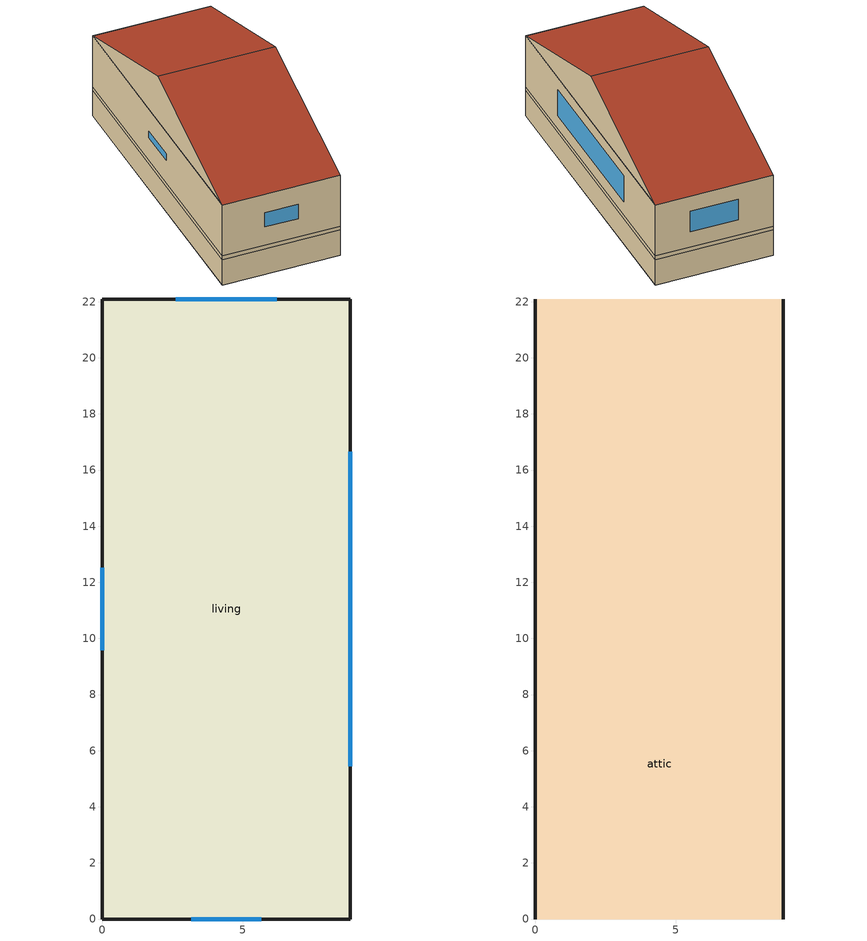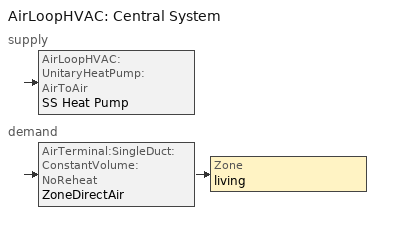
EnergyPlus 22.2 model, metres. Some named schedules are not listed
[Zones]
living
 floor foundation (Slab Construction): 0,0 0,22.1 8.84,22.1 8.84,0 z-2.13
 wall outside (ag wall construction): 0,0 8.84,0 8.84,22.1 0,22.1 0,0 z0.3:4.57
 wall outside (foundation wall construction): 0,0 8.84,0 8.84,22.1 0,22.1 0,0 z0:0.3
 wall foundation (foundation wall construction): 0,0 8.84,0 8.84,22.1 0,22.1 0,0 z-2.13:0
 window (Exterior Window): 3.18,0 5.66,0 z1.84:3.04; 6.22,22.1 2.62,22.1 z1.57:3.3; 8.84,5.44 8.84,16.66 z1.35:3.52; 0,12.52 0,9.58 z2.15:2.72
 ceiling to attic (ceiling construction): 0,0 8.84,0 8.84,22.1 0,22.1 z4.57
attic
 wall outside (ag wall construction): 8.84,0,4.57 8.84,22.1,4.57 8.84,11.05,8.25; 0,22.1,4.57 0,0,4.57 0,11.05,8.25
 roof outside (roof construction): 0,0,4.57 8.84,0,4.57 8.84,11.05,8.25 0,11.05,8.25; 8.84,22.1,4.57 0,22.1,4.57 0,11.05,8.25 8.84,11.05,8.25
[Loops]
AirLoopHVAC 'Central System'
 supply: AirLoopHVAC:UnitaryHeatPump:AirToAir 'SS Heat Pump'
 demand: AirTerminal:SingleDuct:ConstantVolume:NoReheat 'ZoneDirectAir' > Zone 'living'
[Building]
SITE_00707-2021: North Axis {deg}=0; Terrain=Suburbs; Loads Convergence Tolerance Value, Note: originally 0.04=0.05; Temperature Convergence Tolerance Value {deltaC}=0.05; Solar Distribution=FullInteriorAndExteriorWithReflections; Maximum Number of Warmup Days=25; Minimum Number of Warmup Days=3
[SizingPeriod:WeatherFileConditionType]
Name | Period Selection
Extreme_Winter | WinterExtreme
Extreme_Summer | SummerExtreme
[Site:WaterMainsTemperature]
Calculation method=CorrelationFromWeatherFile
[Material]
syn_stucco: MediumSmooth, 0.003048, 8.65E-02, 400, 878.64
sheathing_consol_layer: Rough, 0.0127, 0.0940184, 685.008, 1172.332
OSB_7/16in: MediumSmooth, 0.0111125, 0.1163, 544.627, 1213.36
Custom_Wall_Layer: Smooth, 0.135986, 0.057, 120, 1550, 0.9, 0.7, 0.7
Custom_Ceiling_Layer: Rough, 0.257115, 0.0617176, 41.9286, 776.251, 0.9, 0.7, 0.7
Drywall_1/2in: MediumSmooth, 0.0127, 0.16009, 800.923, 1087.84
Asphalt_shingle: MediumRough, 0.00633985, 0.08186, 1121.29, 1255.2, 0.85
OSB_5/8in: MediumSmooth, 0.015875, 0.1163, 544.627, 1213.36
Slab Material: MediumRough, 0.1524, 1.8, 2400, 750, 0.9, 0.65, 0.65
Concrete-8in: Rough, 0.2032, 1.31141, 2242.8, 837.4, 0.9
Basement Wall Material: MediumRough, 0.3, 1.802, 2243, 837, 0.9, 0.65, 0.65
[WindowMaterial:SimpleGlazingSystem]
Glass: 2.90263, 0.592051, 0.88
[WindowMaterial:Shade]
SHADE ROLL - LIGHT OPAQUE: Solar Transmittance=0.05; Solar Reflectance=0.5; Visible Transmittance=0.05; Visible Reflectance=0.8; Infrared Hemispherical Emissivity=0.9; Infrared Transmittance=0; Thickness {m}=0.003; Conductivity {W/m-K}=0.1; Shade to Glass Distance {m}=0.05; Top Opening Multiplier=1; Bottom Opening Multiplier=1; Left-Side Opening Multiplier=0; Right-Side Opening Multiplier=0; Airflow Permeability=0
[Construction]
Exterior Window: Glass
window_w_blinds: Glass, SHADE ROLL - LIGHT OPAQUE
ag wall construction: syn_stucco, sheathing_consol_layer, OSB_7/16in, Custom_Wall_Layer, Drywall_1/2in
ceiling construction: Custom_Ceiling_Layer, Drywall_1/2in
roof construction: Asphalt_shingle, OSB_5/8in
foundation wall construction: Basement Wall Material
Slab Construction: Slab Material
GrndFootingWall: Concrete-8in
[AvailabilityManager:Scheduled]
System availability: Schedule=always_avail
[WindowShadingControl]
Shades: Zone=living; Shading Type - was InteriorBlind=InteriorShade; Construction with Shading=window_w_blinds; Shading Control Type - was OnIfHighSolarOnWindow=OnIfHighSolarOnWindow; Setpoint {W/m2, W or deg C} 20=50; Shading Control Is Scheduled - was Yes=No; Glare Control Is Active=No; Multiple Surface Control Type=Sequential; Fenestration Surface 1=window_floor1_front; Fenestration Surface 2=window_floor1_back; Fenestration Surface 3=window_floor1_right; Fenestration Surface 4=window_floor1_left
[ElectricEquipment]
electric_mels1: Zone or ZoneList=living; Schedule=MiscElecPlugLoad; Design Level Calculation Method=EquipmentLevel; Design Level {W}=1006.9; Fraction Latent=0.06; Fraction Radiant=0.69; Fraction Lost=0.25
[GasEquipment]
gas_mels1: living, MiscGasPlugLoad, EquipmentLevel, 0, , , 0.06, 0.69, 0.25, , gas_mels
[People]
people_unit1: Zone or ZoneList=living; Number of People Schedule=Occupancy; Number of People Calculation Method=People; Number of People=1; Fraction Radiant=0; Sensible Heat Fraction=autocalculate; Activity Level Schedule=activity_sch; Enable ASHRAE 55 Comfort Warnings=No; Mean Radiant Temperature Calculation Type=ZoneAveraged
[Lights]
Interior Lights: Zone or ZoneList=living; Schedule=InteriorLightingHE; Design Level Calculation Method=Watts/Area; Watts per Zone Floor Area {W/m2}=0; Return Air Fraction=0; Fraction Radiant=0.6; Fraction Visible=0.2; Fraction Replaceable=0
[Exterior:Lights]
Exterior Lights: Schedule=ExteriorLighting; Design Level {W}=0
[SurfaceProperty:ExposedFoundationPerimeter]
floor_foundation: Exposed Perimeter Calculation Method=BySegment; Surface Segment 1 Exposed=Yes; Surface Segment 2 Exposed=Yes; Surface Segment 3 Exposed=Yes; Surface Segment 4 Exposed=Yes
[Foundation:Kiva:Settings]
Soil Conductivity {W/m-K}=1.8; Soil Density {kg/m3}=1842.3; Soil Specific Heat {J/kg-K}=418.7; Ground Solar Absorptivity=0.9; Ground Thermal Absorptivity=0.9; Ground Surface Roughness {m}=0.03; Far-Field Width {m}=40; Deep-Ground Boundary Condition=ZeroFlux; Deep-Ground Depth {m}=40; Minimum Cell Dimension {m}=0.02; Maximum Cell Growth Coefficient=1.5; Simulation Timestep=Hourly
[Foundation:Kiva]
Kiva Foundation: Interior Horizontal Insulation Depth {m}=0; Wall Height Above Grade {m}=0.060957; Wall Depth Below Slab {m}=0.0914355; Footing Wall Construction=GrndFootingWall
[Shading:Overhang] Height above Window or Door {m}=0.3; Tilt Angle from Window/Door {deg}=90; Left extension from Window/Door Width {m}=0; Right extension from Window/Door Width {m}=0
Name | Window or Door | Depth {m} 0.3 | Depth {m}
overhang_window_floor1_front | window_floor1_front | 0.3
overhang_window_floor1_back | window_floor1_back |  | 0.3
overhang_window_floor1_right | window_floor1_right |  | 0.3
overhang_window_floor1_left | window_floor1_left |  | 0.3
[Zone] Multiplier=1
living; attic
[Sizing:System]
Central System: Type of Load to Size On=Sensible; Design Outdoor Air Flow Rate {m3/s}=autosize; Central Heating Maximum System Air Flow Ratio=1; Preheat Design Temperature {C}=7; Preheat Design Humidity Ratio {kgWater/kgDryAir}=0.008; Precool Design Temperature {C}=11; Precool Design Humidity Ratio {kgWater/kgDryAir}=0.008; Central Cooling Design Supply Air Temperature {C}=12; Central Heating Design Supply Air Temperature {C}=50; Tpye of Zone Sum to Use=NonCoincident; 100% Outdoor Air in Cooling=No; 100% Outdoor Air in Heating=No; Central Cooling Design Supply Air Humidity Ratio {kgWater/kgDryAir}=0.008; Central Heating Design Supply Air Humidity Ratio {kgWater/kgDryAir}=0.008; Cooling Supply Air Flow Rate Method=DesignDay; Heating Supply Air Flow Rate Method=DesignDay; Zone Maximum Outdoor Air Fraction=1; Cooling Design Capacity Method=CoolingDesignCapacity; Cooling Design Capacity {W}=autosize; Heating Design Capacity Method=HeatingDesignCapacity; Heating Design Capacity {W}=autosize; Central Cooling Capacity Control Method=OnOff
[AirLoopHVAC]
Central System: Design Supply Air Flow Rate {m3/s}=autosize
[Zone equipment]
living: ZoneDirectAir
[AirLoopHVAC:UnitaryHeatPump:AirToAir]
SS Heat Pump: Availability Schedule=always_avail; Supply Air Flow Rate During Cooling Operation {m3/s}=0.693173; Supply Air Flow Rate During Heating Operation {m3/s}=0.693173; Supply Air Flow Rate When No Cooling or Heating is Needed {m3/s}=0; Controlling Zone or Thermostat Location=living; Supply Air Fan=Fan; Heating Coil Object Type (e.g. Coil:Heating:DX:SingleSpeed)=Coil:Heating:DX:SingleSpeed; Heating Coil Name (e.g. Main DX Heating Coil)=DX_Heating_Coil; Cooling Coil Object Type (e.g. Coil:Cooling:DX:SingleSpeed)=Coil:Cooling:DX:SingleSpeed; Cooling Coil Name (e.g. DX Cooling Coil)=DX_Cooling_Coil; Supplemental Heating Coil Object Type (e.g. Coil:Heating:Electric)=Coil:Heating:Electric; Supplemental Heating Coil Name (e.g. Supp Heating Coil)=Heating_Resistance_Backup; Maximum Supply Air Temperature from Supplemental Heater {C}=48.89; Maximum Outdoor Dry-Bulb Temperature for Supplemental Heater Operation {C}=18.3333; Fan Placement=BlowThrough; Supply Air Fan Operating Mode Schedule=fan_cycle
[AirTerminal:SingleDuct:ConstantVolume:NoReheat]
ZoneDirectAir: Availability Schedule=always_avail; Maximum Air Flow Rate {m3/s}=0.693173
[Coil:Heating:DX:SingleSpeed]
DX_Heating_Coil: Availability Schedule=heating_avail; Rated Total Heating Capacity {W}=13774.3; Rated COP=3.21; Rated Air Flow Rate {m3/s}=0.693173; Total Heating Capacity Function of Temperature Curve=HP_Heat-Cap-fT; Total Heating Capacity Function of Flow Fraction Curve=HP_Heat-Cap-fFF; Energy Input Ratio Function of Temperature Curve=HP_Heat-EIR-fT; Energy Input Ratio Function of Flow Fraction Curve=HP_Heat-EIR-fFF; Part Load Fraction Correlation Curve=HP_Heat-PLF-fPLR; Defrost Energy Input Ratio Function of Temperature Curve=DefrostEIR; Minimum Outdoor Dry-Bulb Temperature for Compressor Operation {C}=-28.8889; Maximum Outdoor Dry-Bulb Temperature for Defrost Operation {C}=5; Crankcase Heater Capacity {W}=200; Maximum Outdoor Dry-Bulb Temperature for Crankcase Heater Operation {C}=10; Defrost Strategy=ReverseCycle; Defrost Control=OnDemand
[Coil:Heating:Electric]
Heating_Resistance_Backup: Availability Schedule=heating_avail; Efficiency=1; Nominal Capacity {W}=24000
[Coil:Cooling:DX:SingleSpeed]
DX_Cooling_Coil: Availability Schedule=cooling_avail; Gross Rated Total Cooling Capacity {W}=13774.3; Gross Rated Sensible Heat Ratio=0.73; Gross Rated Cooling COP {W/W} was 4.414045822617803=3.85; Rated Air Flow Rate {m3/s}=0.693173; Total Cooling Capacity Function of Temperature Curve=Cool-Cap-fT; Total Cooling Capacity Function of Flow Fraction Curve=Cool-Cap-fFF; Energy Input Ratio Function of Temperature Curve=Cool-EIR-fT; Energy Input Ratio Function of Flow Fraction Curve=Cool-EIR-fFF; Part Load Fraction Correlation Curve=Cool-PLF-fPLR
[Fan:OnOff]
Fan: Availability Schedule=always_avail; Fan Total Efficiency   #From the study from Dave... (assume lower of range from https://www.google.com/url?sa=t&rct=j&q=&esrc=s&source=web&cd=&cad=rja&uact=8&ved=2ahUKEwi126iPupL6AhXRKH0KHY1aCRQQFnoECAcQAQ&url=https%3A%2F%2Fsimulationresearch.lbl.gov%2Fdirpubs%2Fun_articleEP04.pdf&usg=AOvVaw3FeuE2aG3V_bDC2gq5wXwM)=0.35; Pressure Rise {Pa}   #based on 0.5W/cfm assuming 1200 cfm,motor eff = 0.65 @ 400cfm/ton and fan eff = 0.58...=125; Maximum Flow Rate {m3/s}=0.693173; Motor Efficiency   #From the study from Dave @ 400cfm/ton and back calculating for seer > 13...=0.65; Motor In Airstream Fraction=1
[ZoneControl:Thermostat]
Zone Thermostat: Zone or ZoneList=living; Control Type Schedule=zone_control_type; Control 1=thermostat_living Dual SP Control; Temperature Difference Between Cutout And Setpoint {deltaC}=0.25
[ThermostatSetpoint:DualSetpoint]
thermostat_living Dual SP Control: Heating Setpoint Temperature Schedule=heating_sch; Cooling Setpoint Temperature Schedule=cooling_sch
[Sizing:Zone]
living: Zone Cooling Design Supply Air Temperature Input Method=SupplyAirTemperature; Zone Cooling Design Supply Air Temperature {C}=12; Zone Heating Design Supply Air Temperature Input Method=SupplyAirTemperature; Zone Heating Design Supply Air Temperature {C}=50; Zone Cooling Design Supply Air Humidity Ratio {kgWater/kgDryAir}=0.008; Zone Heating Design Supply Air Humidity Ratio {kgWater/kgDryAir}=0.008; Cooling Design Air Flow Method=DesignDay; Cooling Minimum Air Flow per Zone Floor Area {m3/s-m2}=0.000762; Heating Design Air Flow Method=DesignDay; Heating Maximum Air Flow per Zone Floor Area {m3/s-m2}=0.002032
[Schedule:Day:Hourly]
OccupancyDay: 1, 1, 1, 1, 1, 1, 1, 1, 1, 1, 1, 1, 1, 1, 1, 1, 1, 1, 1, 1, 1, 1, 1, 1
ExteriorLightingDay: 1, 1, 1, 1, 1, 1, 0, 0, 0, 0, 0, 0, 0, 0, 0, 0, 0, 0, 1, 1, 1, 1, 1, 1
LightingDay_EELighting: 0.06875, 0.06875, 0.06875, 0.06875, 0.20625, 0.429688, 0.48125, 0.429688, 0.189062, 0.128906, 0.128906, 0.128906, 0.128906, 0.128906, 0.128906, 0.223438, 0.48125, 0.670312, 0.902344, 1, 1, 0.75625, 0.421094, 0.171875
MiscGasPlugLoadDay: 0.60749, 0.559339, 0.552853, 0.545071, 0.524481, 0.585279, 0.676232, 0.718547, 0.60749, 0.517023, 0.529183, 0.529345, 0.520428, 0.538424, 0.568742, 0.600357, 0.710117, 0.862678, 0.936608, 0.966764, 1, 0.976654, 0.845169, 0.734436
[Schedule:Week:Compact]
OccupancyWeek: AllDays, OccupancyDay
LightingProfileWeek_EELighting: For: AllDays, LightingDay_EELighting
ExteriorLightingProfileWeek: For: AllDays, ExteriorLightingDay
MiscGasPlugLoadWeek: For: AllDays, MiscGasPlugLoadDay
[Schedule:Year]
Occupancy: OccupancyWeek, 1, 1, 12, 31
InteriorLightingHE: LightingProfileWeek_EELighting, 1, 1, 12, 31
ExteriorLighting: ExteriorLightingProfileWeek, 1, 1, 12, 31
MiscGasPlugLoad: MiscGasPlugLoadWeek, 1, 1, 12, 31
[Schedule:Compact]
activity_sch: Through: 12/31, For: AllDays, Until: 24:00, 117.28
zone_control_type: Through: 12/31, For: AllDays, Until 24:00, 4
always_avail: Through: 12/31, For: AllDays, Until: 24:00, 1
heating_avail: Through: 6/15, For: AllDays, Until 24:00, 1, Through: 8/31, For: AllDays, Until 24:00, 1, Through: 12/31, For: AllDays, Until: 24:00, 1
cooling_avail: Through: 3/31, For: AllDays, Until 24:00, 0, Through: 10/31, For: AllDays, Until 24:00, 1, Through: 12/31, For: AllDays, Until: 24:00, 0
fan_cycle: Through: 12/31, For: AllDays, Until: 24:00, 0
heating_sch: Through: 12/31, For: AllDays, Until: 24:00, 21.0139
cooling_sch: Through: 12/31, For: AllDays, Until: 24:00, 21.5417
[Schedule:File]
MiscElecPlugLoad: File=..\..\..\Building Blocks\Schedules\Schedules.csv; Column Number=18; Rows to Skip at Top=1; Number of Hours of Data=8760; Column Separator=Comma; Interpolate to Timestep=Yes
[Curve:Biquadratic]
HP_Heat-Cap-fT: 0.878144, -0.00291486, -3.3372e-05, 0.0223867, 0.000163944, -2.187e-05, -100, 100, -100, 100
HP_Heat-EIR-fT: 0.716518, 0.0102759, 0.000460734, -0.00648037, 0.000456354, -0.00069764, -100, 100, -100, 100
DefrostEIR: 0.1528, 0, 0, 0, 0, 0, -100, 100, -100, 100
Cool-Cap-fT: 1.55736, -0.0744482, 0.0030986, 0.00145958, -4.1148e-05, -0.000426714, 13.88, 23.88, 18.33, 51.66
Cool-EIR-fT: -0.350448, 0.11681, -0.00339951, -0.00122609, 0.000600809, -0.000466884, 13.88, 23.88, 18.33, 51.66
[Curve:Quadratic]
HP_Heat-Cap-fFF: 0.694045, 0.474208, -0.168253, 0, 2, 0, 2
HP_Heat-EIR-fFF: 2.18542, -1.94283, 0.757409, 0, 2, 0, 2
HP_Heat-PLF-fPLR: 0.89, 0.11, 0, 0, 1, 0.7, 1
Cool-Cap-fFF: 0.718664, 0.417974, -0.136638, 0, 2, 0, 2
Cool-EIR-fFF: 1.14349, -0.13944, -0.00404779, 0, 2, 0, 2
Cool-PLF-fPLR: 0.93, 0.07, 0, 0, 1, 0.7, 1
[AirflowNetwork:SimulationControl]
House AirflowNetwork: AirflowNetwork Control=MultizoneWithDistribution; Wind Pressure Coefficient Type=SurfaceAverageCalculation; Building Type=LOWRISE; Maximum Number of Iterations=500; Relative Airflow Convergence Tolerance=0.001; Absolute Airflow Convergence Tolerance {kg/s}=0.00001; Convergence Acceleration Limit=0; Azimuth Angle of Long Axis of Building {deg}=0; Ratio of Building Width Along Short Axis to Width Along Long Axis=0.75; Allow Unsupported Zone Equipment=Yes
[AirflowNetwork:MultiZone:Zone] Indoor and Outdoor Enthalpy Difference Upper Limit for Minimun Venting Open Factor {deltaJ/kg}=300000
Name | Ventilation Control Mode | Ventilation Control Zone Temperature Setpoint Schedule | Minimum Venting Open Factor | Indoor and Outdoor Temperature Difference Lower Limit For Maximum Venting Open Factor {deltaC} | Indoor and Outdoor Temperature Difference Upper Limit for Minimun Venting Open Factor {deltaC} | Indoor and Outdoor Enthalpy Difference Lower Limit For Maximum Venting Open Factor {deltaJ/kg} | Venting Availability Schedule Name - can be "OccupantVentilatioControl" | Venting Availability Schedule
living | Temperature | WindowVentSched | 0.3 | 5 | 10 | 0 | VentingAvailable
attic | Constant |  |  |  | 100 |  |  | inf_sch
[AirflowNetwork:MultiZone:Surface:EffectiveLeakageArea] Discharge Coefficient=1; Reference Pressure Difference {Pa}=4; Air Mass Flow Exponent=0.65
Name | Effective Leakage Area {m2} | Effective Leakage Area {m2}	# modulated to yield 4.6 ach across the board...
ZoneLeak_FrontBackWall; ZoneLeak_LeftRightWall | 0.0218214
ZoneLeak_Ceiling | 0.0872856
AtticVent |  | 0.337791
[AirflowNetwork:MultiZone:Surface]
Name | Leakage Component | Window/Door Opening Factor, or Crack Factor | Ventilation Control Mode | Minimum Venting Open Factor | Indoor and Outdoor Temperature Difference Upper Limit for Minimun Venting Open Factor {deltaC} | Indoor and Outdoor Enthalpy Difference Upper Limit for Minimun Venting Open Factor {deltaJ/kg} | Venting Availability Schedule
roof_front | AtticVent | 1 | Constant | 0 | 100 | 300000 | inf_sch
roof_back; roof_right; roof_left | AtticVent | 1 | Constant |  | 100 | 300000 | inf_sch
ceiling | ZoneLeak_Ceiling | 1 | NoVent
wall_floor1_front; wall_floor1_back | ZoneLeak_FrontBackWall | 1 | NoVent
wall_floor1_left; wall_floor1_right | ZoneLeak_LeftRightWall | 1 | NoVent
window_floor1_front; window_floor1_back; window_floor1_right; window_floor1_left | WiOpen1 | 0.5
[AirflowNetwork:MultiZone:Component:DetailedOpening]
WiOpen1: Air Mass Flow Coefficient When Opening is Closed {kg/s-m}=0.001; Air Mass Flow Exponent When Opening is Closed=0.667; Type of Rectangular Large Vertical Opening (LVO)=NonPivoted; Extra Crack Length or Height of Pivoting Axis {m}=0; Number of Sets of Opening Factor Data=2; Opening Factor 1=0; Discharge Coefficient for Opening Factor 1=0.5; Width Factor for Opening Factor 1=0; Height Factor for Opening Factor 1=1; Start Height Factor for Opening Factor 1=0; Opening Factor 2=1; Discharge Coefficient for Opening Factor 2=0.6; Width Factor for Opening Factor 2=1; Height Factor for Opening Factor 2=1; Start Height Factor for Opening Factor 2=0; Opening Factor 3=0; Discharge Coefficient for Opening Factor 3=0; Width Factor for Opening Factor 3=0; Height Factor for Opening Factor 3=0; Start Height Factor for Opening Factor 3=0; Opening Factor 4=0; Discharge Coefficient for Opening Factor 4=0; Width Factor for Opening Factor 4=0; Height Factor for Opening Factor 4=0; Start Height Factor for Opening Factor 4=0
[AirflowNetwork:Distribution:Node] Node Height {m}=3
Name | Component Object Type or Node Type
EquipmentInletNode; ZoneSupplyNode; ZoneSupplyRegisterNode ATInlet; ZoneSupplyRegisterNode; ZoneOutletNode; ZoneReturnNode; MainReturnNode; MainInletNode; HeatingInletNode; HeatingOutletNode; FanOutletNode; SuppHeatingInletNode | Other
SplitterNode | AirLoopHVAC:ZoneSplitter
MixerNode | AirLoopHVAC:ZoneMixer
[AirflowNetwork:Distribution:Linkage]
Name | Node 1 | Node 2 | Component | Thermal Zone
MainSupplyLink | EquipmentInletNode | SplitterNode | MainTrunk | attic
ZoneSupplyLink | SplitterNode | ZoneSupplyNode | ZoneSupply | attic
ZoneSupplyLeakLink | ZoneSupplyNode | attic | SupplyLeak
ZoneSupplyLink2 | ZoneSupplyNode | ZoneSupplyRegisterNode ATInlet | ZoneSupply | attic
ZoneSupplyLink2 ATInlet | ZoneSupplyRegisterNode ATInlet | ZoneSupplyRegisterNode | ZoneSupplyLink2 ATInlet Duct | attic
ZoneSupplyConnectionLink | ZoneSupplyRegisterNode | living | ZoneConnectionDuct
ZoneReturnConnectionLink | living | ZoneOutletNode | ZoneConnectionDuct
ZoneReturnLink1 | Zoneoutletnode | ZoneReturnNode | ZoneReturn | living
ZoneReturnLeakLink | living | ZoneReturnNode | ReturnLeak
ZoneReturnLink2 | ZoneReturnNode | MixerNode | ZoneReturn | living
MainReturnLink | MixerNode | MainReturnNode | MainReturn | living
SystemReturnLink | MainReturnNode | MainInletNode | AirLoopReturn
SupplyFanLink | MainInletNode | FanOutletNode | Fan
HeatingCoilLink | HeatingInletNode | SuppHeatingInletNode | DX_Heating_Coil
EquipmentAirLoopLink | HeatingOutletNode | EquipmentInletNode | AirLoopSupply
CoolingCoilLink | FanOutletNode | HeatingInletNode | DX_Cooling_Coil
SuppHeatingCoilLink | SuppHeatingInletNode | HeatingOutletNode | Heating_Resistance_Backup
[AirflowNetwork:Distribution:Component:Duct] Overall Moisture Transmittance Coefficient from Air to Air {kg/m2}=1e-07
Name | Duct Length {m} | Hydraulic Diameter {m} | Cross Section Area {m2} | Surface Roughness {m} | Coefficient for Local Dynamic Loss Due to Fitting | Overall Heat Transmittance Coefficient (U-Factor) from Air to Air {W/m2-K} | OverallHeat Transmittance Coefficient (U-Factor) from Air to Air {W/m2-K}
MainTrunk | 2 | 0.591921 | 0.275216 | 0.0009 | 0.01 | 2.53274
ZoneSupply | 15 | 0.591921 | 0.275216 | 0.0009 | 10 | 2.53274
ZoneSupplyLink2 ATInlet Duct | 0.0001 | 0.591921 | 0.275216 | 0.0009 | 0 | 0.943
ZoneConnectionDuct; AirLoopSupply | 0.1 | 0.591921 | 0.275216 | 0.0001 | 0 |  | 0.943
ZoneReturn | 8 | 0.52943 | 0.220173 | 0.0009 | 9 | 3.98502
MainReturn | 1 | 0.52943 | 0.220173 | 0.0009 | 0.01 | 3.98502
AirLoopReturn | 0.1 | 0.52943 | 0.220173 | 0.0001 | 0 | 0.943
[AirflowNetwork:Distribution:Component:LeakageRatio] Maximum Flow Rate {m3/s}=0.56034; Reference Pressure Difference {Pa}=25; Air Mass Flow Exponent=0.65
Name | Effective Leakage Ratio
SupplyLeak | 0.0916051
ReturnLeak | 0.139902
[AirflowNetwork:Distribution:Component:Coil]
DX_Heating_Coil, 0.1, 1
Heating_Resistance_Backup: Coil:Heating:electric, 0.1, 1
DX_Cooling_Coil, 0.1, 1
[AirflowNetwork:Distribution:Component:Fan]
Fan=Fan
